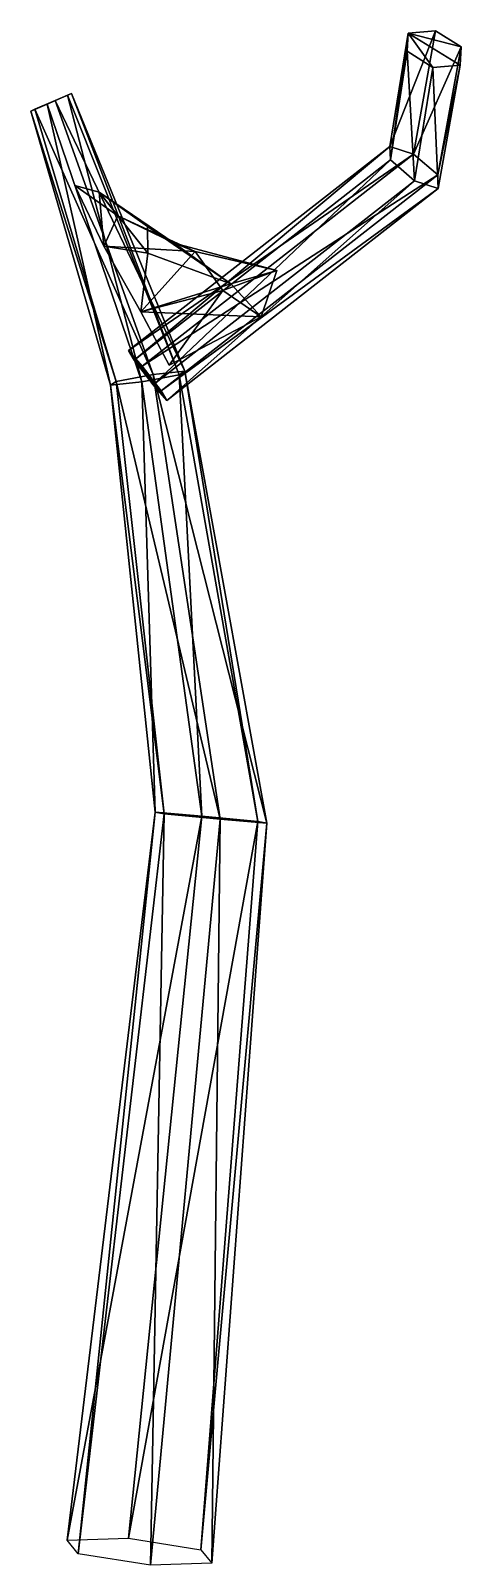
# Model space of a CAD drawing. Extents: x -28 to 87, y -4 to 408.
import ezdxf

# ---------------------------------------------------------------- set-up
doc = ezdxf.new("R2010")
doc.units = 0
doc.layers.add('bark', color=250, linetype='CONTINUOUS')
doc.layers.add('snow', color=250, linetype='CONTINUOUS')

msp = doc.modelspace()

# ---------------------------------------------------------------- meshes
at = {"layer": 'bark'}
mesh = msp.add_polyface(dxfattribs=at)
corners = [(6.476916, 310.89418, 24.816776), (7.969094, 308.365583, 32.850422), (4.333607, 312.516933, 39.385664), (-0.794059, 319.19688, 37.887261), (-2.286238, 321.725477, 29.853615), (1.34925, 317.574127, 23.318373), (80.639725, 368.823105, 29.274871), (80.785621, 365.24292, 37.227589), (74.457568, 367.291094, 43.600974), (67.983619, 372.919453, 42.021643), (67.837723, 376.499638, 34.068925), (74.165776, 374.451464, 27.695539), (86.963244, 403.228902, 33.595889), (86.635299, 398.31475, 40.588987), (79.359563, 397.69499, 45.043135), (72.411773, 401.989382, 42.504184), (72.739718, 406.903534, 35.511085), (80.015454, 407.523294, 31.056938), (6.476916, 310.89418, 24.816776), (7.969094, 308.365583, 32.850422), (4.333607, 312.516933, 39.385664), (-0.794059, 319.19688, 37.887261), (-2.286238, 321.725477, 29.853615), (1.34925, 317.574127, 23.318373), (86.963244, 403.228902, 33.595889), (86.635299, 398.31475, 40.588987), (79.359563, 397.69499, 45.043135), (72.411773, 401.989382, 42.504184), (72.739718, 406.903534, 35.511085), (80.015454, 407.523294, 31.056938), (20.081801, -3.523387, 7.437259), (3.621338, -4.063326, 20.478363), (-15.778033, -0.95522, 13.041104), (-18.716942, 2.692826, -7.437259), (-2.25648, 3.232765, -20.478363), (17.142892, 0.124658, -13.041104), (34.833771, 195.022162, 38.267671), (22.263009, 196.061263, 48.490828), (7.262743, 197.502281, 42.546948), (4.833238, 197.904198, 26.37991), (17.404, 196.865097, 16.156753), (32.404266, 195.424079, 22.100634), (12.827507, 316.217751, 35.010569), (4.360481, 315.346028, 41.774082), (-5.625598, 313.466753, 38.115532), (-7.144651, 312.459201, 27.693468), (1.322376, 313.330924, 20.929955), (11.308454, 315.2102, 24.588505), (-17.56092, 390.645058, 33.440115), (-21.958476, 388.767866, 37.545652), (-27.427283, 386.433387, 35.457556), (-28.498534, 385.976101, 29.263922), (-24.100978, 387.853293, 25.158385), (-18.632171, 390.187772, 27.246481), (-17.56092, 390.645058, 33.440115), (-21.958476, 388.767866, 37.545652), (-27.427283, 386.433387, 35.457556), (-28.498534, 385.976101, 29.263922), (-24.100978, 387.853293, 25.158385), (-18.632171, 390.187772, 27.246481)]
mesh.append_faces([[corners[k] for k in face] for face in [(0, 1, 7), (1, 2, 8), (2, 3, 9), (3, 4, 10), (4, 5, 11), (5, 0, 6), (6, 7, 13), (7, 8, 14), (8, 9, 15), (9, 10, 16), (10, 11, 17), (11, 6, 12), (23, 22, 19), (23, 19, 18), (22, 21, 19), (21, 20, 19), (24, 25, 28), (24, 28, 29), (25, 26, 28), (26, 27, 28), (30, 31, 37), (31, 32, 38), (32, 33, 39), (33, 34, 40), (34, 35, 41), (35, 30, 36), (36, 37, 43), (37, 38, 44), (38, 39, 45), (39, 40, 46), (40, 41, 47), (41, 36, 42), (42, 43, 49), (43, 44, 50), (44, 45, 51), (45, 46, 52), (46, 47, 53), (47, 42, 48), (54, 57, 59), (54, 55, 57), (55, 56, 57), (57, 58, 59), (0, 7, 6), (1, 8, 7), (2, 9, 8), (3, 10, 9), (4, 11, 10), (5, 6, 11), (6, 13, 12), (7, 14, 13), (8, 15, 14), (9, 16, 15), (10, 17, 16), (11, 12, 17), (30, 37, 36), (31, 38, 37), (32, 39, 38), (33, 40, 39), (34, 41, 40), (35, 36, 41), (36, 43, 42), (37, 44, 43), (38, 45, 44), (39, 46, 45), (40, 47, 46), (41, 42, 47), (42, 49, 48), (43, 50, 49), (44, 51, 50), (45, 52, 51), (46, 53, 52), (47, 48, 53)]])
at = {"layer": 'snow'}
mesh = msp.add_polyface(dxfattribs=at)
corners = [(-16.637223, 366.03819, 30.474535), (2.838019, 354.979426, 41.667268), (33.302512, 330.779145, 31.817397), (15.60569, 348.28356, 23.553876), (23.063866, 337.821925, 24.966904), (1.026494, 332.080322, 33.406797), (9.999371, 350.506931, 42.9215), (-10.132025, 364.252312, 39.038896), (2.899761, 347.825444, 39.87762), (37.49932, 343.219004, 32.286583), (25.191162, 339.591342, 37.63955), (8.606331, 317.783078, 28.553725), (23.063868, 337.821925, 24.966904), (-5.132715, 357.877882, 24.795102), (-8.885516, 349.772351, 33.696584)]
mesh.append_faces([[corners[k] for k in face] for face in [(3, 9, 6), (6, 1, 7), (6, 7, 13), (13, 7, 0), (4, 12, 3), (9, 2, 10), (10, 6, 9), (6, 10, 1), (4, 5, 11), (11, 2, 12), (12, 9, 3), (9, 12, 2), (5, 4, 3), (14, 13, 0), (3, 13, 14), (12, 4, 11), (5, 14, 8), (14, 0, 7), (7, 8, 14), (8, 7, 1), (5, 10, 2), (8, 1, 10), (5, 8, 10), (3, 6, 13), (5, 3, 14), (5, 2, 11)]])

doc.saveas('drawing.dxf')
